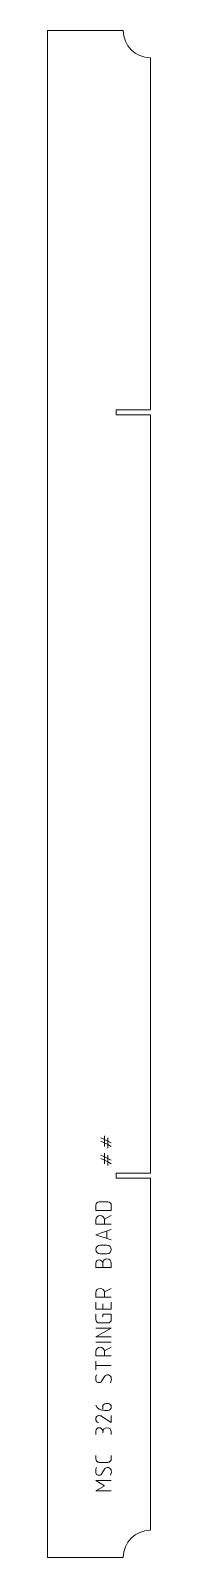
# Model space of a CAD drawing. Header units: millimetres. Extents: x -21 to 45, y -980 to 0.
import ezdxf

# ---------------------------------------------------------------- set-up
doc = ezdxf.new("R2010")
doc.units = ezdxf.units.MM
doc.layers.add('IV_MARK_SURFACE', color=2, linetype='Continuous', lineweight=5)
doc.layers.add('IV_OUTER_PROFILE', color=7, linetype='Continuous', lineweight=5)

msp = doc.modelspace()

# ---------------------------------------------------------------- linework, layer by layer
at = {"layer": 'IV_MARK_SURFACE'}
for p, q in [((13.4, -710.61), (15.62, -711.72)), ((15.62, -713.95), (13.4, -712.84)), ((15.62, -711.72), (15.62, -709.5)), ((15.62, -711.72), (17.84, -712.84)), ((15.62, -713.95), (15.62, -711.72)), ((17.84, -715.06), (15.62, -713.95)), ((15.62, -716.17), (15.62, -713.95)), ((17.84, -710.61), (17.84, -712.84)), ((17.84, -712.84), (17.84, -715.06)), ((17.84, -712.84), (20.07, -713.95)), ((20.07, -716.17), (17.84, -715.06)), ((17.84, -715.06), (17.84, -717.28)), ((13.4, -721.72), (15.62, -722.84)), ((15.62, -725.06), (13.4, -723.95)), ((15.62, -722.84), (15.62, -720.61)), ((15.62, -722.84), (17.84, -723.95)), ((15.62, -725.06), (15.62, -722.84)), ((17.84, -726.17), (15.62, -725.06)), ((15.62, -727.28), (15.62, -725.06)), ((17.84, -721.72), (17.84, -723.95)), ((17.84, -723.95), (17.84, -726.17)), ((17.84, -723.95), (20.07, -725.06)), ((20.07, -727.28), (17.84, -726.17)), ((17.84, -726.17), (17.84, -728.39)), ((10.07, -753.95), (10.07, -757.28)), ((17.84, -751.72), (12.29, -751.72)), ((20.07, -757.28), (20.07, -753.95)), ((10.07, -757.28), (20.07, -757.28)), ((10.07, -766.17), (10.07, -763.39)), ((15.62, -762.84), (20.07, -760.61)), ((15.62, -763.39), (15.62, -766.17)), ((15.62, -766.17), (10.07, -766.17)), ((20.07, -769.5), (10.07, -772.84)), ((10.07, -772.84), (20.07, -776.17)), ((20.07, -766.17), (15.62, -766.17)), ((17.29, -775.06), (17.29, -770.61)), ((17.29, -779.5), (12.84, -779.5)), ((10.07, -793.95), (10.07, -791.17)), ((12.84, -785.06), (17.29, -785.06)), ((14.51, -791.17), (14.51, -793.95)), ((20.07, -791.17), (20.07, -793.95)), ((14.51, -793.95), (10.07, -793.95)), ((20.07, -793.95), (14.51, -793.95)), ((10.07, -812.84), (10.07, -810.06)), ((15.62, -812.84), (10.07, -812.84)), ((15.62, -809.5), (20.07, -807.28)), ((15.62, -810.06), (15.62, -812.84)), ((20.07, -812.84), (15.62, -812.84)), ((10.07, -820.61), (10.07, -816.17)), ((14.51, -820.61), (10.07, -820.61)), ((14.51, -820.61), (14.51, -817.28)), ((20.07, -820.61), (14.51, -820.61)), ((20.07, -816.17), (20.07, -820.61)), ((10.07, -823.95), (10.07, -827.28)), ((10.07, -838.39), (20.07, -832.84)), ((20.07, -832.84), (10.07, -832.84)), ((12.29, -829.5), (17.84, -829.5)), ((20.07, -823.95), (14.51, -823.95)), ((14.51, -823.95), (14.51, -825.61)), ((20.07, -827.28), (20.07, -823.95)), ((20.07, -838.39), (10.07, -838.39)), ((20.07, -841.72), (10.07, -841.72)), ((10.07, -850.61), (10.07, -847.84)), ((15.62, -850.61), (10.07, -850.61)), ((15.62, -847.28), (20.07, -845.06)), ((15.62, -847.84), (15.62, -850.61)), ((20.07, -850.61), (15.62, -850.61)), ((10.07, -856.72), (10.07, -853.95)), ((20.07, -856.72), (10.07, -856.72)), ((10.07, -859.5), (10.07, -856.72)), ((15.62, -863.95), (13.96, -866.72)), ((17.84, -881.17), (16.73, -881.17)), ((20.07, -893.39), (13.96, -889.5)), ((14.51, -883.39), (14.51, -885.06)), ((15.62, -885.61), (17.84, -885.61)), ((20.07, -888.95), (20.07, -893.39)), ((10.07, -898.95), (10.07, -901.17)), ((14.51, -899.5), (14.51, -900.06)), ((20.07, -901.17), (20.07, -899.5)), ((10.07, -916.72), (10.07, -914.5)), ((17.84, -918.95), (12.29, -918.95)), ((20.07, -914.5), (20.07, -916.72)), ((15.62, -933.95), (10.07, -930.61)), ((10.07, -930.61), (20.07, -930.61)), ((15.62, -923.39), (13.96, -926.17)), ((10.07, -937.28), (15.62, -933.95)), ((20.07, -937.28), (10.07, -937.28))]:
    msp.add_line(p, q, dxfattribs=at)
for centre, radius, start, end in [((12.29, -753.95), 2.22, 90, 180), ((17.84, -753.95), 2.22, 0, 90), ((12.84, -763.39), 2.78, 0, 180), ((12.84, -782.28), 2.78, 90, 270), ((17.29, -782.28), 2.78, 270, 90), ((12.29, -791.17), 2.22, 0, 180), ((17.29, -791.17), 2.78, 0, 180), ((12.84, -810.06), 2.78, 0, 180), ((12.29, -827.28), 2.22, 180, 270), ((17.84, -827.28), 2.22, 270, 0), ((12.84, -847.84), 2.78, 0, 180), ((14.75, -865.06), 4.69, 151.71531, 208.28469), ((12.05, -865.6), 2.21, 229.62628, 329.29837), ((17.68, -865.16), 2.39, 2.36847, 149.55905), ((16.4, -865.77), 3.74, 326.41745, 10.96269), ((16.73, -883.39), 2.22, 90, 180), ((17.84, -883.39), 2.22, 270, 90), ((15.3, -879.85), 5.77, 204.8942, 273.17829), ((12.39, -891.17), 2.32, 106.40471, 253.59529), ((12.17, -891.94), 3.02, 53.69114, 98.23638), ((12.29, -898.95), 2.22, 0, 180), ((17.29, -899.5), 2.78, 0, 180), ((12.29, -916.72), 2.22, 180, 270), ((17.84, -916.72), 2.22, 270, 0), ((14.75, -924.5), 4.69, 151.71531, 208.28469), ((12.05, -925.04), 2.21, 229.62628, 329.29837), ((17.68, -924.6), 2.39, 2.36847, 149.55905), ((16.4, -925.21), 3.74, 326.41745, 10.96269)]:
    msp.add_arc(centre, radius, start, end, dxfattribs=at)
at = {"layer": 'IV_OUTER_PROFILE'}
for p, q in [((27.75, 0), (-20.95, 0)), ((-20.95, 0), (-20.95, -980)), ((45.25, -17.5), (45.25, -243.4)), ((23.25, -243.4), (45.25, -243.4)), ((23.25, -246.6), (23.25, -243.4)), ((45.25, -246.6), (23.25, -246.6)), ((45.25, -246.6), (45.25, -733.4)), ((23.25, -733.4), (45.25, -733.4)), ((23.25, -736.6), (23.25, -733.4)), ((45.25, -736.6), (23.25, -736.6)), ((45.25, -736.6), (45.25, -962.5)), ((27.75, -980), (-20.95, -980))]:
    msp.add_line(p, q, dxfattribs=at)
for centre, start, end in [((45.25, 0), 180, 270), ((45.25, -980), 90, 180)]:
    msp.add_arc(centre, 17.5, start, end, dxfattribs=at)

doc.saveas('drawing.dxf')
